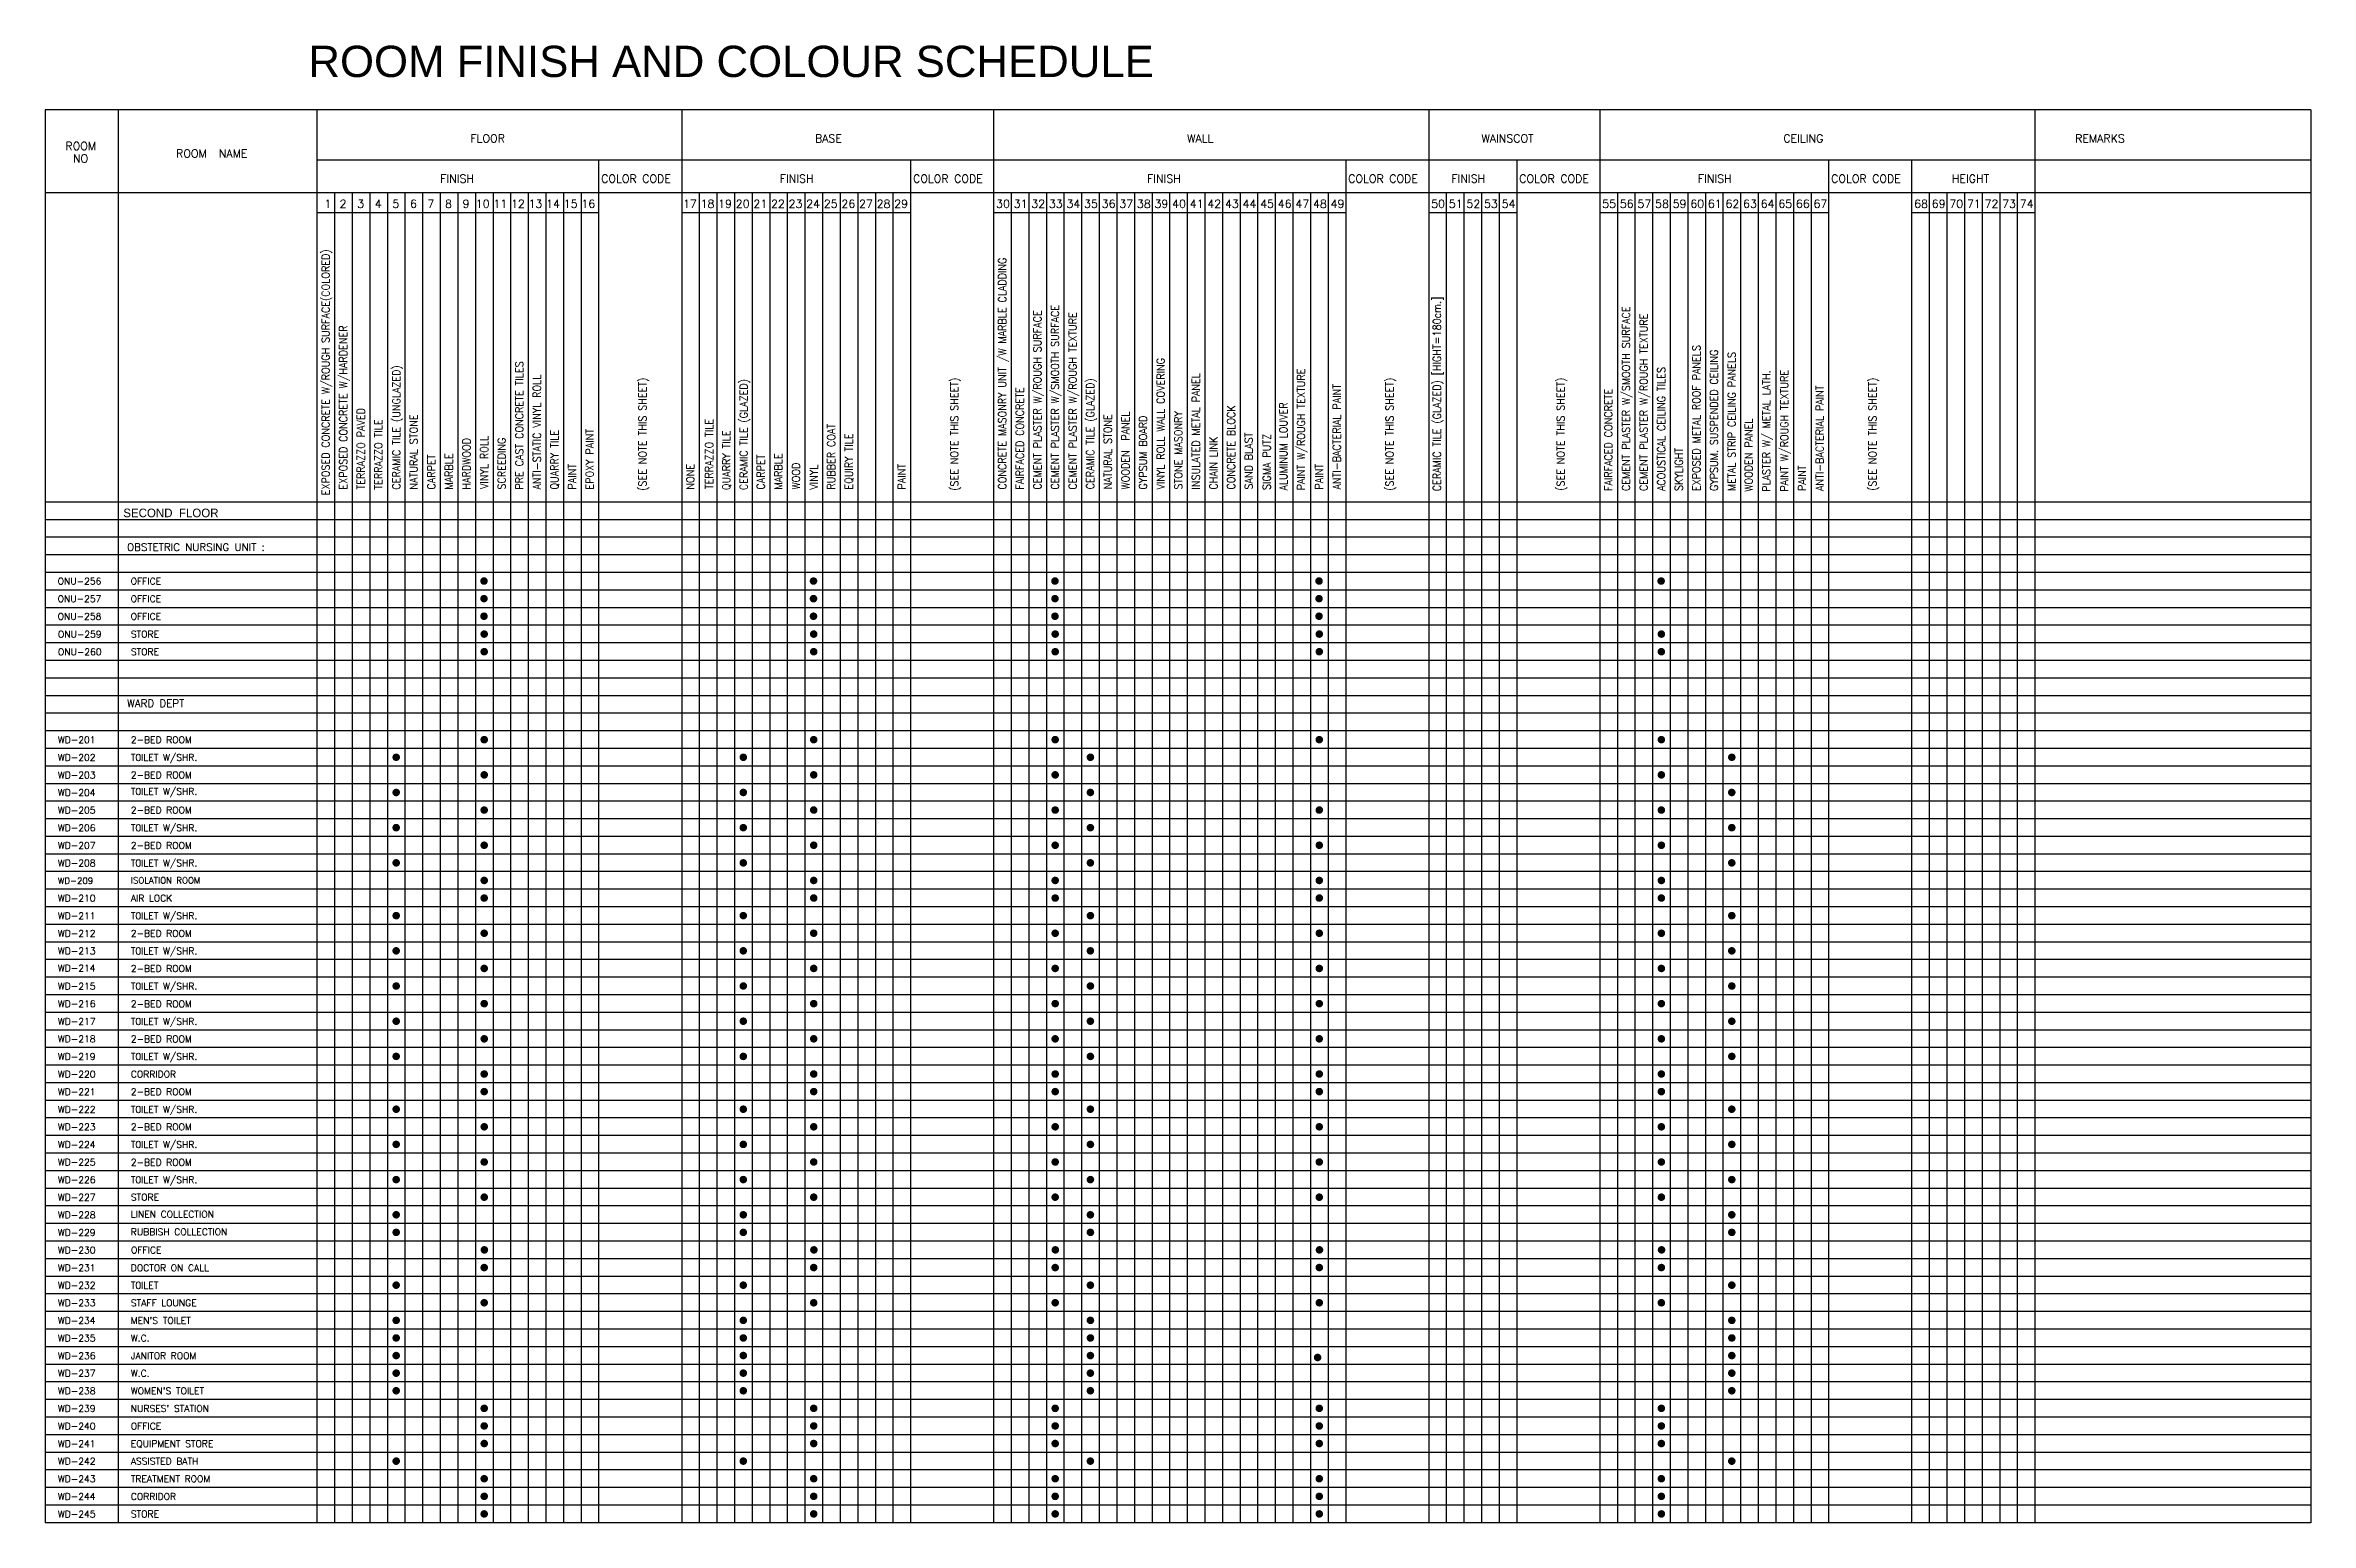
# Model space of a CAD drawing. Extents: x 1059039 to 1160363, y -163448 to -97327.
import ezdxf

# ---------------------------------------------------------------- set-up
doc = ezdxf.new("R2010")
doc.units = 0
doc.layers.get('0').update_dxf_attribs({"linetype": 'CONTINUOUS'})
for name, color, linetype in [('LIFTS', 1, 'CONTINUOUS'), ('LINE', 5, 'CONTINUOUS'), ('RAKA', 2, 'CONTINUOUS'), ('TEXT', 2, 'CONTINUOUS')]:
    doc.layers.add(name, color=color, linetype=linetype)
doc.styles.add('EBORD2', font='romand.shx')
doc.styles.add('ROMANC', font='romanc', dxfattribs={"height": 0.1})
doc.styles.add('ROMANS', font='ROMANS.shx', dxfattribs={"height": 200})
doc.styles.add('STYLE1', font='')
doc.styles.add('STYLE2', font='swissek.ttf')
doc.styles.get('STYLE1').set_extended_font_data('Andalus')

# ---------------------------------------------------------------- blocks, each defined once
blk = doc.blocks.new('DOT1')
at = {"color": 2, "const_width": 150}
blk.add_lwpolyline([(-425, -350, 1), (-275, -350, 1)], format="xyb", close=True, dxfattribs=at)

msp = doc.modelspace()

# ---------------------------------------------------------------- linework, layer by layer
at = {"layer": 'LINE', "color": 2}
for p, q in [((1059039, -100214), (1059039, -163448)), ((1160363, -100214), (1059039, -100214)), ((1160363, -100214), (1059039, -100214)), ((1062302, -100214), (1062302, -117773)), ((1071189, -100214), (1071189, -117773)), ((1087502, -100214), (1087502, -117773)), ((1101452, -100214), (1101452, -117773)), ((1120914, -100214), (1120914, -117773)), ((1128564, -100214), (1128564, -117773)), ((1148027, -100214), (1148027, -117773)), ((1160363, -100214), (1160363, -117773)), ((1160363, -102464), (1071189, -102464)), ((1083789, -102464), (1083789, -117773)), ((1097739, -102464), (1097739, -117773)), ((1117202, -102464), (1117202, -117773)), ((1124852, -102464), (1124852, -117773)), ((1138802, -102464), (1138802, -117773)), ((1142514, -102464), (1142514, -163448)), ((1160363, -103926), (1059039, -103926)), ((1083789, -104826), (1071189, -104826)), ((1097739, -104826), (1087502, -104826)), ((1117202, -104826), (1101452, -104826)), ((1124852, -104826), (1120914, -104826)), ((1138802, -104826), (1128564, -104826)), ((1148027, -104826), (1142514, -104826)), ((1160363, -117773), (1059039, -117773)), ((1062302, -117773), (1062302, -163448)), ((1071189, -117773), (1071189, -163448)), ((1083789, -117773), (1083789, -163448)), ((1087502, -117773), (1087502, -163448)), ((1097739, -117773), (1097739, -163448)), ((1101452, -117773), (1101452, -163448)), ((1117202, -117773), (1117202, -163448)), ((1120914, -117773), (1120914, -163448)), ((1124852, -117773), (1124852, -163448)), ((1128564, -117773), (1128564, -163448)), ((1138802, -117773), (1138802, -163448)), ((1160363, -118560), (1059039, -118560)), ((1160363, -163448), (1059039, -163448)), ((1160363, -163448), (1059039, -163448))]:
    msp.add_line(p, q, dxfattribs=at)
at = {"layer": 'LINE'}
for p, q in [((1071977, -103926), (1071977, -117773)), ((1072764, -103926), (1072764, -117773)), ((1073552, -103926), (1073552, -117773)), ((1074339, -103926), (1074339, -117773)), ((1075127, -103926), (1075127, -117773)), ((1075914, -103926), (1075914, -117773)), ((1076702, -103926), (1076702, -117773)), ((1077489, -103926), (1077489, -117773)), ((1078277, -103926), (1078277, -117773)), ((1079064, -103926), (1079064, -117773)), ((1079852, -103926), (1079852, -117773)), ((1080639, -103926), (1080639, -117773)), ((1081427, -103926), (1081427, -117773)), ((1082214, -103926), (1082214, -117773)), ((1083002, -103926), (1083002, -117773)), ((1088289, -103926), (1088289, -117773)), ((1089077, -103926), (1089077, -117773)), ((1089864, -103926), (1089864, -117773)), ((1090652, -103926), (1090652, -117773)), ((1091439, -103926), (1091439, -117773)), ((1092227, -103926), (1092227, -117773)), ((1093014, -103926), (1093014, -117773)), ((1093802, -103926), (1093802, -117773)), ((1094589, -103926), (1094589, -117773)), ((1095377, -103926), (1095377, -117773)), ((1096164, -103926), (1096164, -117773)), ((1096952, -103926), (1096952, -117773)), ((1102239, -103926), (1102239, -117773)), ((1103027, -103926), (1103027, -117773)), ((1103814, -103926), (1103814, -117773)), ((1104602, -103926), (1104602, -117773)), ((1105389, -103926), (1105389, -117773)), ((1106177, -103926), (1106177, -117773)), ((1106964, -103926), (1106964, -117773)), ((1107752, -103926), (1107752, -117773)), ((1108539, -103926), (1108539, -117773)), ((1109327, -103926), (1109327, -117773)), ((1110114, -103926), (1110114, -117773)), ((1110902, -103926), (1110902, -117773)), ((1111689, -103926), (1111689, -117773)), ((1112477, -103926), (1112477, -117773)), ((1113264, -103926), (1113264, -117773)), ((1114052, -103926), (1114052, -117773)), ((1114839, -103926), (1114839, -117773)), ((1115627, -103926), (1115627, -117773)), ((1116414, -103926), (1116414, -117773)), ((1121702, -103926), (1121702, -117773)), ((1122489, -103926), (1122489, -117773)), ((1123277, -103926), (1123277, -117773)), ((1124064, -103926), (1124064, -117773)), ((1129352, -103926), (1129352, -117773)), ((1130139, -103926), (1130139, -117773)), ((1130927, -103926), (1130927, -117773)), ((1131714, -103926), (1131714, -117773)), ((1132502, -103926), (1132502, -117773)), ((1133289, -103926), (1133289, -117773)), ((1134077, -103926), (1134077, -117773)), ((1134864, -103926), (1134864, -117773)), ((1135652, -103926), (1135652, -117773)), ((1136439, -103926), (1136439, -117773)), ((1137227, -103926), (1137227, -117773)), ((1138014, -103926), (1138014, -117773)), ((1143302, -103926), (1143302, -163448)), ((1144089, -103926), (1144089, -163448)), ((1144877, -103926), (1144877, -163448)), ((1145664, -103926), (1145664, -163448)), ((1146452, -103926), (1146452, -117773)), ((1147239, -103926), (1147239, -117773)), ((1071977, -117773), (1071977, -163448)), ((1072764, -117773), (1072764, -163448)), ((1073552, -117773), (1073552, -163448)), ((1074339, -117773), (1074339, -163448)), ((1075127, -117773), (1075127, -163448)), ((1075914, -117773), (1075914, -163448)), ((1076702, -117773), (1076702, -163448)), ((1077489, -117773), (1077489, -163448)), ((1078277, -117773), (1078277, -163448)), ((1079064, -117773), (1079064, -163448)), ((1079852, -117773), (1079852, -163448)), ((1080639, -117773), (1080639, -163448)), ((1081427, -117773), (1081427, -163448)), ((1082214, -117773), (1082214, -163448)), ((1083002, -117773), (1083002, -163448)), ((1088289, -117773), (1088289, -163448)), ((1089077, -117773), (1089077, -163448)), ((1089864, -117773), (1089864, -163448)), ((1090652, -117773), (1090652, -163448)), ((1091439, -117773), (1091439, -163448)), ((1092227, -117773), (1092227, -163448)), ((1093014, -117773), (1093014, -163448)), ((1093802, -117773), (1093802, -163448)), ((1094589, -117773), (1094589, -163448)), ((1095377, -117773), (1095377, -163448)), ((1096164, -117773), (1096164, -163448)), ((1096952, -117773), (1096952, -163448)), ((1102239, -117773), (1102239, -163448)), ((1103027, -117773), (1103027, -163448)), ((1103814, -117773), (1103814, -163448)), ((1104602, -117773), (1104602, -163448)), ((1105389, -117773), (1105389, -163448)), ((1106177, -117773), (1106177, -163448)), ((1106964, -117773), (1106964, -163448)), ((1107752, -117773), (1107752, -163448)), ((1108539, -117773), (1108539, -163448)), ((1109327, -117773), (1109327, -163448)), ((1110114, -117773), (1110114, -163448)), ((1110902, -117773), (1110902, -163448)), ((1111689, -117773), (1111689, -163448)), ((1112477, -117773), (1112477, -163448)), ((1113264, -117773), (1113264, -163448)), ((1114052, -117773), (1114052, -163448)), ((1114839, -117773), (1114839, -163448)), ((1115627, -117773), (1115627, -163448)), ((1116414, -117773), (1116414, -163448)), ((1121702, -117773), (1121702, -163448)), ((1122489, -117773), (1122489, -163448)), ((1123277, -117773), (1123277, -163448)), ((1124064, -117773), (1124064, -163448)), ((1129352, -117773), (1129352, -163448)), ((1130139, -117773), (1130139, -163448)), ((1130927, -117773), (1130927, -163448)), ((1131714, -117773), (1131714, -163448)), ((1132502, -117773), (1132502, -163448)), ((1133289, -117773), (1133289, -163448)), ((1134077, -117773), (1134077, -163448)), ((1134864, -117773), (1134864, -163448)), ((1135652, -117773), (1135652, -163448)), ((1136439, -117773), (1136439, -163448)), ((1137227, -117773), (1137227, -163448)), ((1138014, -117773), (1138014, -163448)), ((1146452, -117773), (1146452, -163448)), ((1147239, -117773), (1147239, -163448)), ((1148027, -117773), (1148027, -163448)), ((1160363, -117773), (1160363, -163448)), ((1160363, -119348), (1059039, -119348)), ((1160363, -120135), (1059039, -120135)), ((1160363, -120923), (1059039, -120923)), ((1160363, -120923), (1059039, -120923)), ((1160363, -121710), (1059039, -121710)), ((1160363, -122498), (1059039, -122498)), ((1160363, -123285), (1059039, -123285)), ((1160363, -124073), (1059039, -124073)), ((1160363, -124860), (1059039, -124860)), ((1160363, -125648), (1059039, -125648)), ((1160363, -126435), (1059039, -126435)), ((1160363, -127223), (1059039, -127223)), ((1160363, -128010), (1059039, -128010)), ((1160363, -128798), (1059039, -128798)), ((1160363, -129585), (1059039, -129585)), ((1160363, -130373), (1059039, -130373)), ((1160363, -131160), (1059039, -131160)), ((1160363, -131948), (1059039, -131948)), ((1160363, -132735), (1059039, -132735)), ((1160363, -133523), (1059039, -133523)), ((1160363, -134310), (1059039, -134310)), ((1160363, -135098), (1059039, -135098)), ((1160363, -135885), (1059039, -135885)), ((1160363, -136673), (1059039, -136673)), ((1160363, -137460), (1059039, -137460)), ((1160363, -138248), (1059039, -138248)), ((1160363, -139035), (1059039, -139035)), ((1160363, -139823), (1059039, -139823)), ((1160363, -140610), (1059039, -140610)), ((1160363, -141398), (1059039, -141398)), ((1160363, -142185), (1059039, -142185)), ((1160363, -142973), (1059039, -142973)), ((1160363, -143760), (1059039, -143760)), ((1160363, -144548), (1059039, -144548)), ((1160363, -145335), (1059039, -145335)), ((1160363, -146123), (1059039, -146123)), ((1160363, -146910), (1059039, -146910)), ((1160363, -147698), (1059039, -147698)), ((1160363, -148485), (1059039, -148485)), ((1160363, -149273), (1059039, -149273)), ((1160363, -150060), (1059039, -150060)), ((1160363, -150848), (1059039, -150848)), ((1160363, -151635), (1059039, -151635)), ((1160363, -152423), (1059039, -152423)), ((1160363, -153210), (1059039, -153210)), ((1160363, -153998), (1059039, -153998)), ((1160363, -154785), (1059039, -154785)), ((1160363, -155573), (1059039, -155573)), ((1160363, -155573), (1059039, -155573)), ((1160363, -156360), (1059039, -156360)), ((1160363, -156360), (1059039, -156360)), ((1160363, -157148), (1059039, -157148)), ((1160363, -157148), (1059039, -157148)), ((1160363, -157935), (1059039, -157935)), ((1160363, -157935), (1059039, -157935)), ((1160363, -158723), (1059039, -158723)), ((1160363, -158723), (1059039, -158723)), ((1160363, -159510), (1059039, -159510)), ((1160363, -159510), (1059039, -159510)), ((1160363, -160298), (1059039, -160298)), ((1160363, -160298), (1059039, -160298)), ((1160363, -161085), (1059039, -161085)), ((1160363, -161085), (1059039, -161085)), ((1160363, -161873), (1059039, -161873)), ((1160363, -161873), (1059039, -161873)), ((1160363, -162660), (1059039, -162660)), ((1160363, -162660), (1059039, -162660)), ((1160363, -162660), (1059039, -162660)), ((1160363, -162660), (1059039, -162660))]:
    msp.add_line(p, q, dxfattribs=at)

# ---------------------------------------------------------------- block references
at = {"layer": 'LIFTS', "xscale": 1.125, "yscale": 1.125, "zscale": 1.125}
for p in [(1079054, -120911), (1093792, -120911), (1104592, -120911), (1116404, -120911), (1131704, -120911), (1079054, -121699), (1093792, -121699), (1104592, -121699), (1116404, -121699), (1079054, -122486), (1079064, -123285), (1093792, -122486), (1093802, -123285), (1104592, -122486), (1104602, -123285), (1116404, -122486), (1116414, -123285), (1131714, -123285), (1079064, -124073), (1093802, -124073), (1104602, -124073), (1116414, -124073), (1131714, -124073), (1079064, -128010), (1093802, -128010), (1104602, -128010), (1116414, -128010), (1131714, -128010), (1075127, -128798), (1090652, -128798), (1106177, -128798), (1134864, -128798), (1075127, -130373), (1079064, -129585), (1090652, -130373), (1093802, -129585), (1104602, -129585), (1106177, -130373), (1131714, -129585), (1134864, -130373), (1079064, -131160), (1093802, -131160), (1104602, -131160), (1116414, -131160), (1131714, -131160), (1075127, -131948), (1090652, -131948), (1106177, -131948), (1134864, -131948), (1079064, -132735), (1093802, -132735), (1104602, -132735), (1116414, -132735), (1131714, -132735), (1075127, -133523), (1079064, -134310), (1090652, -133523), (1093802, -134310), (1104602, -134310), (1106177, -133523), (1116414, -134310), (1131714, -134310), (1134864, -133523), (1079064, -135098), (1093802, -135098), (1104602, -135098), (1116414, -135098), (1131714, -135098), (1075127, -135885), (1090652, -135885), (1106177, -135885), (1134864, -135885), (1075127, -137460), (1079064, -136673), (1090652, -137460), (1093802, -136673), (1104602, -136673), (1106177, -137460), (1116414, -136673), (1131714, -136673), (1134864, -137460), (1079064, -138248), (1093802, -138248), (1104602, -138248), (1116414, -138248), (1131714, -138248), (1075127, -139035), (1090652, -139035), (1106177, -139035), (1134864, -139035), (1075127, -140610), (1079064, -139823), (1090652, -140610), (1093802, -139823), (1104602, -139823), (1106177, -140610), (1116414, -139823), (1131714, -139823), (1134864, -140610), (1079064, -141398), (1093802, -141398), (1104602, -141398), (1116414, -141398), (1131714, -141398), (1075127, -142185), (1090652, -142185), (1106177, -142185), (1134864, -142185), (1079064, -142973), (1093802, -142973), (1104602, -142973), (1116414, -142973), (1131714, -142973), (1075127, -144548), (1079064, -143760), (1090652, -144548), (1093802, -143760), (1104602, -143760), (1106177, -144548), (1116414, -143760), (1131714, -143760), (1134864, -144548), (1079064, -145335), (1093802, -145335), (1104602, -145335), (1116414, -145335), (1131714, -145335), (1075127, -146123), (1090652, -146123), (1106177, -146123), (1134864, -146123), (1075127, -147698), (1079064, -146910), (1090652, -147698), (1093802, -146910), (1104602, -146910), (1106177, -147698), (1116414, -146910), (1131714, -146910), (1134864, -147698), (1079064, -148485), (1093802, -148485), (1104602, -148485), (1116414, -148485), (1131714, -148485), (1075127, -149273), (1090652, -149273), (1106177, -149273), (1134864, -149273), (1075127, -150060), (1090652, -150060), (1106177, -150060), (1134864, -150060), (1079064, -151635), (1079072, -150843), (1093802, -151635), (1093809, -150843), (1104602, -151635), (1104609, -150843), (1116414, -151635), (1116422, -150843), (1131714, -151635), (1131722, -150843), (1075127, -152423), (1090652, -152423), (1106177, -152423), (1134864, -152423), (1079064, -153210), (1093802, -153210), (1104602, -153210), (1116414, -153210), (1131714, -153210), (1075127, -153998), (1075127, -154785), (1090652, -153998), (1090652, -154785), (1106177, -153998), (1106177, -154785), (1134864, -153998), (1134864, -154785), (1075127, -155573), (1090652, -155573), (1106177, -155573), (1116339, -155658), (1134864, -155573), (1075127, -156360), (1090652, -156360), (1106177, -156360), (1134864, -156360), (1075127, -157148), (1090652, -157148), (1106177, -157148), (1134864, -157148), (1079064, -157935), (1079064, -158723), (1093802, -157935), (1093802, -158723), (1104602, -157935), (1104602, -158723), (1116414, -157935), (1116414, -158723), (1131714, -157935), (1131714, -158723), (1079064, -159510), (1093802, -159510), (1104602, -159510), (1116414, -159510), (1131714, -159510), (1075127, -160298), (1090652, -160298), (1106177, -160298), (1134864, -160298), (1079064, -161085), (1079064, -161873), (1093802, -161085), (1093802, -161873), (1104602, -161085), (1104602, -161873), (1116414, -161085), (1116414, -161873), (1131714, -161085), (1131714, -161873), (1079064, -162660), (1093802, -162660), (1104602, -162660), (1116414, -162660), (1131714, -162660)]:
    msp.add_blockref('DOT1', p, dxfattribs=at)

# ---------------------------------------------------------------- texts
at = {"color": 1, "style": 'STYLE2'}
msp.add_text('ROOM FINISH AND COLOUR SCHEDULE', height=1400, dxfattribs=at).set_placement((1070808, -98748))
at = {"layer": 'LINE', "color": 2}
for s, height, style, p in [('1', 360, 'ROMANS', (1071527, -104601)), ('2', 360, 'ROMANS', (1072202, -104601)), ('3', 360, 'ROMANS', (1072989, -104601)), ('4', 360, 'ROMANS', (1073777, -104601)), ('5', 360, 'ROMANS', (1074564, -104601)), ('6', 360, 'ROMANS', (1075352, -104601)), ('7', 360, 'ROMANS', (1076129, -104601)), ('8', 360, 'ROMANS', (1076916, -104601)), ('9', 360, 'ROMANS', (1077704, -104601)), ('10', 360, 'ROMANS', (1078291, -104601)), ('11', 360, 'ROMANS', (1079078, -104601)), ('12', 360, 'ROMANS', (1079866, -104601)), ('13', 360, 'ROMANS', (1080653, -104601)), ('14', 360, 'ROMANS', (1081441, -104601)), ('15', 360, 'ROMANS', (1082228, -104601)), ('16', 360, 'ROMANS', (1083016, -104601)), ('17', 360, 'ROMANS', (1087560, -104601)), ('18', 360, 'ROMANS', (1088348, -104601)), ('19', 360, 'ROMANS', (1089135, -104601)), ('20', 360, 'ROMANS', (1089923, -104601)), ('21', 360, 'ROMANS', (1090710, -104601)), ('22', 360, 'ROMANS', (1091498, -104601)), ('23', 360, 'ROMANS', (1092285, -104601)), ('24', 360, 'ROMANS', (1093073, -104601)), ('25', 360, 'ROMANS', (1093860, -104601)), ('26', 360, 'ROMANS', (1094648, -104601)), ('27', 360, 'ROMANS', (1095435, -104601)), ('28', 360, 'ROMANS', (1096223, -104601)), ('29', 360, 'ROMANS', (1097010, -104601)), ('30', 360, 'ROMANS', (1101564, -104601)), ('31', 360, 'ROMANS', (1102352, -104601)), ('32', 360, 'ROMANS', (1103139, -104601)), ('33', 360, 'ROMANS', (1103927, -104601)), ('34', 360, 'ROMANS', (1104714, -104601)), ('35', 360, 'ROMANS', (1105502, -104601)), ('36', 360, 'ROMANS', (1106289, -104601)), ('37', 360, 'ROMANS', (1107077, -104601)), ('38', 360, 'ROMANS', (1107864, -104601)), ('39', 360, 'ROMANS', (1108652, -104601)), ('40', 360, 'ROMANS', (1109439, -104601)), ('41', 360, 'ROMANS', (1110227, -104601)), ('42', 360, 'ROMANS', (1111014, -104601)), ('43', 360, 'ROMANS', (1111802, -104601)), ('44 ', 360, 'ROMANS', (1112589, -104601)), ('45', 360, 'ROMANS', (1113377, -104601)), ('46', 360, 'ROMANS', (1114164, -104601)), ('47', 360, 'ROMANS', (1114952, -104601)), ('48', 360, 'ROMANS', (1115739, -104601)), ('49', 360, 'ROMANS', (1116527, -104601)), ('50', 360, 'ROMANS', (1121027, -104601)), ('51', 360, 'ROMANS', (1121814, -104601)), ('52', 360, 'ROMANS', (1122602, -104601)), ('53', 360, 'ROMANS', (1123389, -104601)), ('54', 360, 'ROMANS', (1124177, -104601)), ('55', 360, 'ROMANS', (1128677, -104601)), ('56', 360, 'ROMANS', (1129464, -104601)), ('57', 360, 'ROMANS', (1130252, -104601)), ('58', 360, 'ROMANS', (1131039, -104601)), ('59', 360, 'ROMANS', (1131827, -104601)), ('60', 360, 'ROMANS', (1132614, -104601)), ('61', 360, 'ROMANS', (1133402, -104601)), ('62', 360, 'ROMANS', (1134189, -104601)), ('63', 360, 'ROMANS', (1134977, -104601)), ('64 ', 360, 'ROMANS', (1135764, -104601)), ('65', 360, 'ROMANS', (1136552, -104601)), ('66', 360, 'ROMANS', (1137339, -104601)), ('67', 360, 'ROMANS', (1138127, -104601)), ('68', 360, 'ROMANS', (1142627, -104601)), ('69', 360, 'ROMANS', (1143414, -104601)), ('70', 360, 'ROMANS', (1144202, -104601)), ('71', 360, 'ROMANS', (1144989, -104601)), ('72', 360, 'ROMANS', (1145777, -104601)), ('73', 360, 'ROMANS', (1146564, -104601)), ('74', 360, 'ROMANS', (1147352, -104601)), ('OBSTETRIC NURSING UNIT :', 337.5, 'ROMANC', (1062695, -119955)), ('ONU-256', 300, 'EBORD2', (1059592, -121462)), ('OFFICE', 300, 'EBORD2', (1062854, -121462)), ('ONU-257', 300, 'EBORD2', (1059592, -122250)), ('OFFICE', 300, 'EBORD2', (1062854, -122250)), ('ONU-258', 300, 'EBORD2', (1059592, -123037)), ('ONU-259', 300, 'EBORD2', (1059602, -123836)), ('OFFICE', 300, 'EBORD2', (1062854, -123037)), ('STORE', 300, 'EBORD2', (1062864, -123832)), ('ONU-260', 300, 'EBORD2', (1059602, -124624)), ('STORE', 300, 'EBORD2', (1062864, -124619)), ('WARD DEPT', 337.5, 'ROMANC', (1062695, -126943)), ('WD-201', 300, 'EBORD2', (1059602, -128561)), ('2-BED ROOM', 300, 'EBORD2', (1062864, -128561)), ('WD-202', 300, 'EBORD2', (1059602, -129349)), ('T0ILET W/SHR.', 300, 'EBORD2', (1062864, -129349)), ('WD-203', 300, 'EBORD2', (1059602, -130136)), ('WD-204', 300, 'EBORD2', (1059602, -130924)), ('T0ILET W/SHR.', 300, 'EBORD2', (1062864, -130870)), ('2-BED ROOM', 300, 'EBORD2', (1062864, -130136)), ('WD-205', 300, 'EBORD2', (1059602, -131711)), ('2-BED ROOM', 300, 'EBORD2', (1062864, -131707)), ('WD-206', 300, 'EBORD2', (1059602, -132499)), ('T0ILET W/SHR.', 300, 'EBORD2', (1062864, -132499)), ('WD-207', 300, 'EBORD2', (1059602, -133286)), ('T0ILET W/SHR.', 300, 'EBORD2', (1062864, -134074)), ('2-BED ROOM', 300, 'EBORD2', (1062864, -133286)), ('WD-209', 281.2, 'EBORD2', (1059602, -134861)), ('WD-208', 300, 'EBORD2', (1059602, -134074)), ('ISOLATION ROOM', 281.25, 'EBORD2', (1062864, -134843)), ('WD-210', 300, 'EBORD2', (1059602, -135649)), ('AIR LOCK', 300, 'EBORD2', (1062864, -135649)), ('WD-211', 300, 'EBORD2', (1059602, -136436)), ('T0ILET W/SHR.', 300, 'EBORD2', (1062864, -136436)), ('WD-212', 300, 'EBORD2', (1059602, -137224)), ('WD-213', 300, 'EBORD2', (1059602, -138010)), ('T0ILET W/SHR.', 300, 'EBORD2', (1062864, -138011)), ('2-BED ROOM', 300, 'EBORD2', (1062864, -137224)), ('WD-214', 300, 'EBORD2', (1059602, -138775)), ('2-BED ROOM', 300, 'EBORD2', (1062864, -138799)), ('WD-215', 300, 'EBORD2', (1059602, -139586)), ('T0ILET W/SHR.', 300, 'EBORD2', (1062864, -139586)), ('WD-216', 300, 'EBORD2', (1059602, -140374)), ('T0ILET W/SHR.', 300, 'EBORD2', (1062864, -141161)), ('2-BED ROOM', 300, 'EBORD2', (1062864, -140382)), ('WD-217', 300, 'EBORD2', (1059602, -141161)), ('WD-218', 300, 'EBORD2', (1059602, -141948)), ('2-BED ROOM', 300, 'EBORD2', (1062864, -141949)), ('WD-219', 300, 'EBORD2', (1059602, -142736)), ('T0ILET W/SHR.', 300, 'EBORD2', (1062864, -142736)), ('WD-220', 300, 'EBORD2', (1059602, -143524)), ('CORRIDOR', 300, 'EBORD2', (1062864, -143524)), ('WD-221', 300, 'EBORD2', (1059602, -144311)), ('WD-222', 300, 'EBORD2', (1059602, -145099)), ('T0ILET W/SHR.', 300, 'EBORD2', (1062864, -145099)), ('2-BED ROOM', 300, 'EBORD2', (1062864, -144311)), ('WD-223', 300, 'EBORD2', (1059602, -145886)), ('2-BED ROOM', 300, 'EBORD2', (1062864, -145886)), ('WD-224', 300, 'EBORD2', (1059602, -146674)), ('T0ILET W/SHR.', 300, 'EBORD2', (1062864, -146674)), ('WD-225', 300, 'EBORD2', (1059602, -147461)), ('T0ILET W/SHR.', 300, 'EBORD2', (1062864, -148249)), ('2-BED ROOM', 300, 'EBORD2', (1062864, -147469)), ('WD-226', 300, 'EBORD2', (1059602, -148249)), ('WD-227', 300, 'EBORD2', (1059602, -149036)), ('STORE', 300, 'EBORD2', (1062864, -149032)), ('WD-228', 300, 'EBORD2', (1059602, -149824)), ('LINEN COLLECTION', 300, 'EBORD2', (1062864, -149794)), ('WD-229', 300, 'EBORD2', (1059602, -150611)), ('RUBBISH COLLECTION', 300, 'EBORD2', (1062864, -150582)), ('WD-230', 300, 'EBORD2', (1059602, -151399)), ('WD-231', 300, 'EBORD2', (1059602, -152186)), ('OFFICE', 300, 'EBORD2', (1062872, -151395)), ('DOCTOR ON CALL', 300, 'EBORD2', (1062864, -152194)), ('WD-232', 300, 'EBORD2', (1059602, -152974)), ('T0ILET ', 300, 'EBORD2', (1062864, -152974)), ('WD-233', 300, 'EBORD2', (1059602, -153761)), ('STAFF LOUNGE', 300, 'EBORD2', (1062864, -153761)), ('WD-234', 300, 'EBORD2', (1059602, -154549)), ("MEN'S TOILET", 300, 'EBORD2', (1062864, -154549)), ('WD-235', 300, 'EBORD2', (1059602, -155336)), ('WD-236', 300, 'EBORD2', (1059602, -156124)), ('W.C.', 300, 'EBORD2', (1062864, -155336)), ('JANITOR ROOM', 300, 'EBORD2', (1062864, -156124)), ('WD-237', 300, 'EBORD2', (1059602, -156911)), ('W.C.', 300, 'EBORD2', (1062864, -156911)), ('WD-238', 300, 'EBORD2', (1059602, -157699)), ("WOMEN'S TOILET", 300, 'EBORD2', (1062864, -157699)), ('WD-239', 300, 'EBORD2', (1059602, -158486)), ('WD-240', 300, 'EBORD2', (1059602, -159274)), ('OFFICE', 300, 'EBORD2', (1062864, -159274)), ("NURSES' STATION", 300, 'EBORD2', (1062864, -158486)), ('WD-241', 300, 'EBORD2', (1059602, -160061)), ('EQUIPMENT STORE', 300, 'EBORD2', (1062864, -160061)), ('WD-242', 300, 'EBORD2', (1059602, -160849)), ('ASSISTED BATH', 300, 'EBORD2', (1062864, -160849)), ('WD-243', 300, 'EBORD2', (1059602, -161636)), ('TREATMENT ROOM', 300, 'EBORD2', (1062864, -161636)), ('WD-244', 300, 'EBORD2', (1059602, -162424)), ('WD-245', 300, 'EBORD2', (1059602, -163211)), ('CORRIDOR', 300, 'EBORD2', (1062864, -162424)), ('STORE', 300, 'EBORD2', (1062864, -163207))]:
    msp.add_text(s, height=height, dxfattribs=dict(at, style=style)).set_placement(p)
at = {"layer": 'LINE', "color": 2, "style": 'EBORD2', "width": 0.9}
for s, p in [('EXPOSED CONCRETE W/ROUGH SURFACE(COLORED)', (1071752, -117467)), ('CONCRETE MASONRY UNIT /W MARBLE CLADDING', (1102014, -117210)), ('CEMENT PLASTER W/ROUGH SURFACE', (1103589, -117210)), ('CEMENT PLASTER W/SMOOTH SURFACE', (1104377, -117210)), ('CEMENT PLASTER W/ROUGH TEXTURE', (1105164, -117210)), ('CERAMIC TILE (GLAZED) [HIGHT=180cm.]', (1121455, -117285)), ('CEMENT PLASTER W/SMOOTH SURFACE', (1129914, -117277)), ('CEMENT PLASTER W/ROUGH TEXTURE', (1130702, -117277)), ('EXPOSED CONCRETE W/HARDENER', (1072539, -117210)), ('VINYL ROLL WALL COVERING', (1109102, -117210)), ('EXPOSED METAL ROOF PANELS', (1133064, -117277)), ('GYPSUM. SUSPENDED CEILING', (1133852, -117277)), ('METAL STRIP CEILING PANELS', (1134639, -117277)), ('CERAMIC TILE (UNGLAZED)', (1074916, -117211)), ('PRE CAST CONCRETE TILES', (1080414, -117210)), ('ANTI-STATIC VINYL ROLL', (1081202, -117210)), ('(SEE NOTE THIS SHEET)', (1085925, -117265)), ('CERAMIC TILE (GLAZED)', (1090446, -117236)), ('(SEE NOTE THIS SHEET)', (1099875, -117265)), ('CERAMIC TILE (GLAZED)', (1105951, -117199)), ('INSULATED METAL PANEL', (1110677, -117210)), ('PAINT W/ROUGH TEXTURE', (1115378, -117248)), ('ANTI-BACTERIAL PAINT', (1116977, -117210)), ('(SEE NOTE THIS SHEET)', (1119338, -117265)), ('(SEE NOTE THIS SHEET)', (1126988, -117265)), ('ACOUSTICAL CEILING TILES', (1131489, -117277)), ('PLASTER W/ METAL LATH.', (1136194, -117312)), ('PAINT W/ROUGH TEXTURE', (1136994, -117309)), ('ANTI-BACTERIAL PAINT', (1138577, -117277)), ('(SEE NOTE THIS SHEET)', (1140938, -117265)), ('FAIRFACED CONCRETE', (1102802, -117210)), ('ALUMINUM LOUVER', (1114592, -117254)), ('FAIRFACED CONCRETE', (1129127, -117277)), ('TERRAZZO PAVED', (1073327, -117210)), ('TERRAZZO TILE', (1074112, -117217)), ('NATURAL STONE', (1075689, -117210)), ('EPOXY PAINT', (1083564, -117210)), ('TERRAZZO TILE', (1088906, -117193)), ('RUBBER COAT', (1094364, -117210)), ('NATURAL STONE', (1106738, -117199)), ('WOODEN  PANEL', (1107527, -117210)), ('GYPSUM BOARD', (1108314, -117210)), ('STONE MASONRY', (1109889, -117210)), ('CONCRETE BLOCK', (1112252, -117210)), ('WOODEN PANEL', (1135403, -117309)), ('HARDWOOD', (1078052, -117210)), ('VINYL ROLL', (1078844, -117186)), ('SCREEDING', (1079627, -117210)), ('QUARRY TILE', (1081989, -117210)), ('QUARRY TILE', (1089676, -117236)), ('EQUIRY TILE', (1095152, -117210)), ('CHAIN LINK', (1111464, -117210)), ('SAND BLAST', (1113039, -117210)), ('SIGMA PUTZ', (1113847, -117229)), ('SKYLIGHT', (1132277, -117277)), ('CARPET', (1076477, -117210)), ('MARBLE', (1077264, -117210)), ('PAINT', (1082777, -117210)), ('NONE', (1088064, -117210)), ('CARPET', (1091214, -117210)), ('MARBLE', (1092002, -117210)), ('WOOD', (1092789, -117210)), ('VINYL', (1093586, -117215)), ('PAINT', (1097514, -117210)), ('PAINT', (1116189, -117210)), ('PAINT', (1137789, -117277))]:
    msp.add_text(s, height=350, rotation=90, dxfattribs=at).set_placement(p)
at = {"layer": 'RAKA', "style": 'ROMANS'}
for s, p in [('FLOOR', (1078052, -101676)), ('BASE', (1093464, -101676)), ('WALL', (1110114, -101676)), ('WAINSCOT', (1123277, -101676)), ('CEILING', (1136777, -101676)), ('REMARKS', (1149827, -101676)), ('ROOM', (1059939, -102014)), ('NO', (1060277, -102576)), ('ROOM', (1064889, -102351)), ('NAME', (1066802, -102351)), ('FINISH', (1076702, -103476)), ('COLOR CODE', (1083902, -103476)), ('FINISH', (1091889, -103476)), ('COLOR CODE', (1097852, -103476)), ('FINISH', (1108314, -103476)), ('COLOR CODE', (1117314, -103476)), ('FINISH', (1121927, -103476)), ('COLOR CODE', (1124964, -103476)), ('FINISH', (1132952, -103476)), ('COLOR CODE', (1138914, -103476)), ('HEIGHT', (1144314, -103476))]:
    msp.add_text(s, height=360, dxfattribs=at).set_placement(p)
at = {"layer": 'TEXT', "style": 'STYLE1'}
msp.add_text('SECOND  FLOOR ', height=384.75, dxfattribs=at).set_placement((1062527, -118448))

doc.saveas('drawing.dxf')
